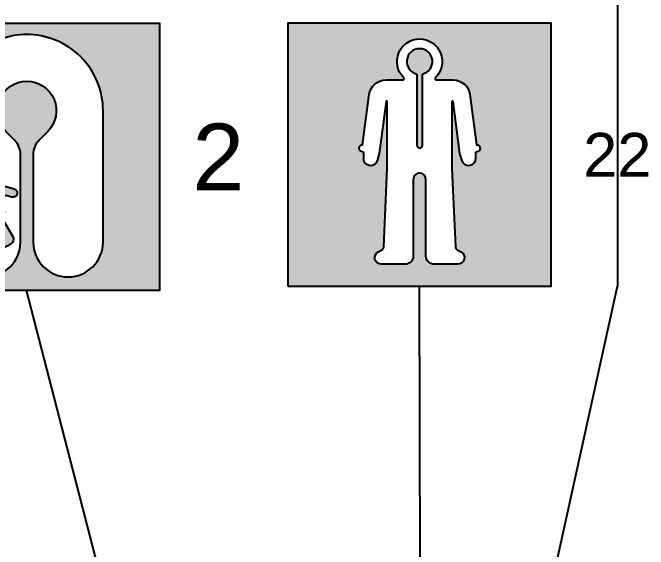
# Model space of a CAD drawing. Header units: millimetres. Extents: x 1084702 to 1166801, y 36632 to 124519.
# Drawn here: x 1112612 to 1115026, y 67189 to 69229 of the extents above; entities that cross this region are included whole.
import ezdxf
from ezdxf.enums import TextEntityAlignment as Align

# ---------------------------------------------------------------- set-up
doc = ezdxf.new("R2010")
doc.units = ezdxf.units.MM
doc.header["$LTSCALE"] = 250
doc.layers.get('0').update_dxf_attribs({"color": 255})
for name, color, linetype in [('%posline', 240, 'Continuous'), ('%symbol', 1, 'Continuous'), ('SAFECO3', 80, 'Continuous'), ('SAFECO7', 255, 'Continuous'), ('SAFETX1', 1, 'Continuous')]:
    doc.layers.add(name, color=color, linetype=linetype)
doc.styles.add('ROMANS', font='ROMANS.shx', dxfattribs={"height": 100})
doc.styles.add('SYMBOL TXT', font='arial.ttf')
doc.dimstyles.new('dott', dxfattribs={"dimscale": 100, "dimtxt": 150, "dimasz": 0.01, "dimexe": 0.5, "dimexo": 1, "dimgap": 1, "dimtad": 1, "dimdsep": 46, "dimtxsty": 'ROMANS', "dimcen": 1.5, "dimclrd": 1, "dimclre": 1, "dimclrt": 2, "dimazin": 2, "dimtfac": 1, "dimtmove": 2, "dimatfit": 3, "dimldrblk": 'DOT', "dimfxl": 1, "dimtvp": 100, "dimtolj": 1, "dimarcsym": 0})

# ---------------------------------------------------------------- blocks, each defined once
blk = doc.blocks.new('A.4.22_SYMB')
at = {"layer": 'SAFECO3'}
h = blk.add_hatch(color=256, dxfattribs=at)
h.dxf.hatch_style = 1
h.paths.add_polyline_path([(-600, 0), (600, 0), (600, 1200), (-600, 1200)])
edge = h.paths.add_edge_path(flags=16)
edge.add_arc((3.994500730186701e-09, 1025.563154069328), 102.9600000018763, -45.070620594803415, 90.00000000278283, ccw=False)
edge.add_arc((77.37507279785495, 947.9971066584403), 6.600000001790751, 134.9293794115795, 270.0000000064323)
edge.add_line((77.3750727985971, 941.3971066566592), (153.5950310281842, 941.3971066566592))
edge.add_arc((153.5950310282133, 864.8371066566615), 76.55999999999037, 7.499999999998522, 90.00000000002609, ccw=False)
edge.add_line((229.5000496149878, 874.8301919330261), (259.6658396439088, 645.6982682571943))
edge.add_arc((259.5060637641, 629.1968459784985), 16.50219577969458, -53.45161105265959, 89.44524796955221, ccw=False)
edge.add_line((269.3331455926163, 615.9397373840038), (254.1250654273899, 610.1698975328673))
edge.add_line((254.1250654273827, 610.1698975328472), (254.4597255333501, 584.9786763908887))
edge.add_arc((223.7033843882091, 580.9379563922703), 31.02063730396092, -163.08516418708996, 7.484564410227392, ccw=False)
edge.add_line((194.0247532292342, 571.9125039784703), (183.786477412199, 606.03673892601))
edge.add_line((183.786477412199, 606.0367389260209), (152.6536275634426, 842.5142112055419))
edge.add_arc((150.0362131294096, 842.1696220580488), 2.640000000013335, 7.500000000783778, 179.9999999988157)
edge.add_line((147.3962131293956, 842.169622058107), (147.3962131293665, 536.8015550062846))
edge.add_line((147.3962131293665, 536.8015550062846), (162.9709910589809, 180.0804928367124))
edge.add_arc((178.7959148888258, 180.7714239326306), 15.83999999998589, 182.5000000001745, 241.9973945946944)
edge.add_line((171.3588493630014, 166.7858722322271), (188.3086384413837, 157.7725208302545))
edge.add_arc((174.054262850128, 130.9668800712097), 30.35999999999006, -89.9999999999871, 61.997394594476475, ccw=False)
edge.add_line((174.054262850128, 100.6068800712237), (65.99999999913416, 100.6068800712237))
edge.add_arc((65.99999999914144, 137.5668800712156), 36.95999999999911, 180, 269.99999999998806, ccw=False)
edge.add_line((29.03999999913503, 137.5668800712156), (29.03999999913503, 487.3489887943088))
edge.add_arc((-4.292814992368221e-10, 487.3489887947217), 29.03999999956567, 359.9999999991925, 449.9999999991521)
edge.add_arc((-7.275957614183426e-12, 487.3489887942851), 29.04000000002269, 89.99999999998654, 179.9999999999462)
edge.add_line((-29.04000000000815, 487.3489887943142), (-29.04000000000815, 137.566880071221))
edge.add_arc((-66.00000000000728, 137.5668800712156), 36.95999999999997, -89.99999999997749, 0, ccw=False)
edge.add_line((-65.99999999999272, 100.6068800712237), (-174.0542628510011, 100.6068800712237))
edge.add_arc((-174.0542628509938, 130.9668800712097), 30.35999999999148, 118.0026054055121, 269.99999999997425, ccw=False)
edge.add_line((-188.3086384422422, 157.7725208302581), (-171.3588493638745, 166.7858722322308))
edge.add_arc((-178.7959148896989, 180.7714239326306), 15.83999999999637, 298.0026054053056, 357.4999999998255)
edge.add_line((-162.970991059854, 180.0804928367143), (-147.3962131302396, 536.8015550062864))
edge.add_line((-147.3962131302396, 536.8015550062846), (-147.3962131302687, 842.169622058107))
edge.add_arc((-150.0362131302827, 842.1696220580488), 2.64000000001431, 1.184322906836722e-09, 172.4999999992162)
edge.add_line((-152.6536275643157, 842.5142112055328), (-183.7864774130721, 606.0367389260118))
edge.add_line((-183.7864774130721, 606.0367389260209), (-194.0247532301073, 571.9125039784813))
edge.add_arc((-223.7033843890822, 580.9379563922703), 31.02063730396112, 172.5154355897725, 343.08516418709, ccw=False)
edge.add_line((-254.4597255342233, 584.9786763908924), (-254.1250654282558, 610.1698975328509))
edge.add_line((-254.1250654282558, 610.1698975328472), (-269.3331455934822, 615.9397373839838))
edge.add_arc((-259.5060637649731, 629.1968459784985), 16.50219577968123, 90.5547520304479, 233.4516110526597, ccw=False)
edge.add_line((-259.665839644782, 645.6982682571979), (-229.5000496158464, 874.8301919330297))
edge.add_arc((-153.5950310290791, 864.8371066566615), 76.55999999998814, 89.99999999997891, 172.5000000000008, ccw=False)
edge.add_line((-153.59503102905, 941.3971066566592), (-77.37507279946294, 941.3971066566592))
edge.add_arc((-77.3750727987208, 947.9971066584403), 6.600000001781152, 269.9999999935084, 405.0706205883786)
edge.add_arc((-5.427864380180836e-09, 1025.563154069576), 102.9600000016442, 89.99999999753982, 225.0706205951283, ccw=False)
h = blk.add_hatch(color=256, dxfattribs=at)
h.dxf.hatch_style = 1
edge = h.paths.add_edge_path()
edge.add_line((-12.53999999997905, 968.5181079742615), (-12.54000000001543, 643.640987540814))
edge.add_arc((-7.275957614183426e-12, 643.6409875408135), 12.54000000000815, 180, 360)
edge.add_line((12.54000000000087, 643.6409875408135), (12.54000000001543, 968.5181079744793))
edge.add_arc((-4.802132025361061e-10, 1025.563154069343), 58.40709617826157, 282.397924000715, 617.6020760002823)
at = {"layer": 'SAFECO7', "lineweight": -3}
blk.add_lwpolyline([(-600, 0), (600, 0), (600, 1200), (-600, 1200)], close=True, dxfattribs=at)
at = {"layer": 'SAFECO7'}
for points in [[(-1.011358108371496e-09, 1128.523154071212, -0.668624443439844), (72.7139238327727, 952.6697601175401, 0.6686244434223756), (77.3750727985971, 941.3971066566592), (153.5950310281769, 941.3971066566592, -0.3763733489131781), (229.5000496149878, 874.8301919330261), (259.6658396439088, 645.6982682571979, -0.7192139397847099), (269.3331455926163, 615.9397373840038), (254.1250654273827, 610.1698975328472), (254.4597255333501, 584.9786763908924, -0.9209148608570943), (194.0247532292342, 571.9125039784703), (183.786477412199, 606.0367389260209), (152.6536275634426, 842.5142112055328, 0.9366022079736813), (147.3962131293956, 842.169622058107), (147.3962131293665, 536.8015550062846), (162.9709910589809, 180.0804928367143, 0.2656000868021967), (171.3588493630014, 166.7858722322271), (188.3086384413837, 157.7725208302581, -0.7812673191955951), (174.054262850128, 100.6068800712237), (65.99999999913416, 100.6068800712237, -0.4142135623729762), (29.03999999913503, 137.5668800712156), (29.03999999913503, 487.3489887943142, 0.4142135623730951), (0, 516.3889887942933, 0.4142135623730951), (-29.04000000000815, 487.3489887943142), (-29.04000000000815, 137.5668800712156, -0.4142135623729762), (-65.99999999999272, 100.6068800712237), (-174.0542628510011, 100.6068800712237, -0.7812673191955951), (-188.3086384422422, 157.7725208302581), (-171.3588493638745, 166.7858722322271, 0.2656000868021967), (-162.970991059854, 180.0804928367143), (-147.3962131302396, 536.8015550062846), (-147.3962131302687, 842.169622058107, 0.9366022079736813), (-152.6536275643157, 842.5142112055328), (-183.7864774130721, 606.0367389260209), (-194.0247532301073, 571.9125039784703, -0.9209148608570943), (-254.4597255342233, 584.9786763908924), (-254.1250654282558, 610.1698975328472), (-269.3331455934895, 615.9397373840038, -0.7192139397847099), (-259.665839644782, 645.6982682571979), (-229.5000496158464, 874.8301919330261, -0.3763733489131781), (-153.59503102905, 941.3971066566592), (-77.37507279947022, 941.3971066566592, 0.6686244434223756), (-72.71392383363127, 952.6697601175401, -0.668624443439844)], [(-12.53999999997905, 968.5181079742615), (-12.54000000001543, 643.6409875408135, 1), (12.54000000000087, 643.6409875408135), (12.54000000001543, 968.5181079744798, 9.206709910147755)]]:
    blk.add_lwpolyline(points, format="xyb", close=True, dxfattribs=at)
at = {"layer": 'SAFETX1', "style": 'SYMBOL TXT'}
blk.add_attdef('NUMBER', text='', height=200, dxfattribs=at).set_placement((745.6670587044209, 600), align=Align.MIDDLE_LEFT)
blk = doc.blocks.new('_Dot')
at = {"color": 0, "linetype": 'ByBlock', "lineweight": -2}
blk.add_line((-0.5, 0), (-1, 0), dxfattribs=at)
at = {"color": 0, "linetype": 'ByBlock', "const_width": 0.5}
blk.add_lwpolyline([(-0.25, 0, 1), (0.25, 0, 1)], format="xyb", close=True, dxfattribs=at)
blk = doc.blocks.new('A.4.11_SYMB')
at = {"layer": 'SAFECO3'}
h = blk.add_hatch(color=256, dxfattribs=at)
h.dxf.hatch_style = 1
h.paths.add_polyline_path([(600, 1200), (-600, 1200), (-600, 0), (600, 0)])
h.paths.add_polyline_path([(-341.2073374582615, 807.6885053118021, -0.4174108752470291), (5.182629516275483, 1150.321894926106, -0.4110234618112777), (344.1001816150747, 807.6885053118021), (344.100181615082, 217.0500908075628, -1), (29.99999999998545, 217.0500908075628), (29.99999999998545, 611.3621167832462, -0.1989123673795548), (56.36038969317451, 675.0017270899989), (95.2467949967031, 713.888132393593, 0.6681786379191558), (1.446422078406613, 940.3422648484702, 0.668178637919156), (-92.35395083988988, 713.888132393593), (-53.46754553636129, 675.0017270899989, -0.1989123673795551), (-27.10715584317222, 611.3621167832462), (-27.10715584317222, 217.0500908075628, -1), (-341.2073374582687, 217.0500908075628)], flags=16)
h.paths.add_polyline_path([(-297.6257307601772, 457.0102665245213), (-229.3088966646901, 475.3157070498855, -1), (-219.2149539056918, 437.6445998245763), (-287.5317880011862, 419.3391592992411, -1)], flags=0)
h.paths.add_polyline_path([(-252.779760776255, 357.7641663296963), (-185.2297792810496, 474.7641663296963, -0.5773502691895648), (-168.3422839072737, 474.7641663296963), (-100.7923024120755, 357.7641663296963, -0.5773502691896478), (-109.2360500989671, 343.1391663297109), (-244.3360130893634, 343.1391663297109, -0.5773502691896767)], flags=0)
h.paths.add_polyline_path([(-290.3586662121306, 268.8500812494603), (-288.0097938217077, 267.4939591425646, 0.4142135623717842), (-274.6910461348671, 271.0627068294707), (-243.4160943330135, 325.2325123545161, -1), (-201.1973558984973, 300.8575123544724), (-249.5348077003582, 217.1345899253502, -0.4142135623729893), (-282.8316769175653, 208.2127207081212), (-314.7336662120215, 226.6313428149588, -1)], flags=0)
h.paths.add_polyline_path([(-223.1098813717472, 552.0813963537221, -1), (-130.4621818165833, 552.0813963537221, -1)], flags=0)
h.paths.add_polyline_path([(-124.2631665236113, 475.3157070498855), (-55.94633242812415, 457.0102665245649, -1), (-66.04027518712974, 419.3391592992411), (-134.3571092826096, 437.6445998245763, -1)], flags=0)
h.paths.add_polyline_path([(-110.1559688553389, 325.2325123545015), (-61.81851705351437, 241.5095899253065, -0.4142135623730569), (-70.7403862707506, 208.2127207081066), (-102.6423755651922, 189.7940986012691, -1), (-127.0173755650467, 232.0128370358143), (-124.6685031749585, 233.3689591424918, 0.4142135623751298), (-121.0997554879941, 246.6877068294125), (-152.3747072898404, 300.8575123544724, -1)], flags=0)
h.paths.add_polyline_path([(-168.3422839072737, 474.7641663296963, 0.5773502691895648), (-185.2297792810496, 474.7641663296963), (-252.779760776255, 357.7641663296963, 0.5773502691896651), (-244.3360130893634, 343.1391663297109), (-109.2360500989671, 343.1391663297109, 0.5773502691896498), (-100.7923024120755, 357.7641663296963)], flags=0)
h = blk.add_hatch(color=256, dxfattribs=at)
h.dxf.hatch_style = 1
h.paths.add_polyline_path([(-168.3422839072737, 474.7641663296963, 0.5773502691895637), (-185.2297792810496, 474.7641663296963), (-252.779760776255, 357.7641663296963, 0.5773502691896647), (-244.3360130893634, 343.1391663297109), (-109.2360500989671, 343.1391663297109, 0.5773502691896493), (-100.7923024120755, 357.7641663296963)])
h.paths.add_polyline_path([(-223.1098813717472, 552.0813963537221, 1), (-130.4621818165833, 552.0813963537221, 1)])
h.paths.add_polyline_path([(-55.94633242812415, 457.0102665245649), (-124.2631665236113, 475.3157070498855, 1), (-134.3571092826096, 437.6445998245763), (-66.04027518712974, 419.3391592992411, 1)])
h.paths.add_polyline_path([(-229.3088966646901, 475.3157070498855), (-297.6257307601772, 457.0102665245213, 1), (-287.5317880011862, 419.3391592992411), (-219.2149539056918, 437.6445998245763, 1)])
h.paths.add_polyline_path([(-201.1973558985046, 300.8575123544724, 1), (-243.4160943330207, 325.2325123545015), (-274.6910461348671, 271.0627068294707, -0.4142135623717861), (-288.0097938217077, 267.4939591425646), (-290.3586662121306, 268.8500812494603, 1), (-314.7336662120651, 226.6313428149733), (-282.8316769175653, 208.2127207081212, 0.4142135623729896), (-249.5348077003582, 217.1345899253502)])
h.paths.add_polyline_path([(-61.81851705351437, 241.5095899253065, -0.4142135623730565), (-70.7403862707506, 208.2127207081066), (-102.6423755651922, 189.7940986012691, -1), (-127.0173755650467, 232.0128370358143), (-124.6685031749585, 233.3689591424918, 0.4142135623751286), (-121.0997554879941, 246.6877068294125), (-152.3747072898404, 300.8575123544724, -1), (-110.1559688553461, 325.2325123545015)])
at = {"layer": 'SAFECO7', "lineweight": -3}
blk.add_lwpolyline([(-600, 0), (600, 0), (600, 1200), (-600, 1200)], close=True, dxfattribs=at)
at = {"layer": 'SAFECO7'}
blk.add_lwpolyline([(5.182629516275483, 1150.321894926106, 0.4174108752470279), (-341.2073374582615, 807.6885053118167), (-341.2073374582687, 217.0500908075628, 1.000000000000011), (-27.10715584317222, 217.0500908075628), (-27.10715584317222, 611.3621167832462, 0.1989123673795605), (-53.46754553636129, 675.0017270899989), (-92.3539508398535, 713.8881323935493, -0.6681786379192989), (1.446422078406613, 940.3422648484702, -0.6681786379192989), (95.24679499666672, 713.8881323935493), (56.36038969317451, 675.0017270899989, 0.1989123673795605), (29.99999999998545, 611.3621167832462), (29.99999999998545, 217.0500908075628, 1.000000000000011), (344.100181615082, 217.0500908075628), (344.1001816150747, 807.6885053118167, 0.4174108752470279), (-2.289785359462257, 1150.321894926106, 0.4174108752470279)], format="xyb", dxfattribs=at)
for points in [[(-229.3088966646901, 475.3157070498855), (-297.6257307601772, 457.0102665245649, 0.9999999999999262), (-287.5317880011862, 419.3391592992411), (-219.2149539056918, 437.6445998245763, 1.000000000000074)], [(-185.2297792810496, 474.7641663296963), (-252.779760776255, 357.7641663296963, 0.5773502691896415), (-244.3360130893634, 343.1391663297109), (-109.2360500989671, 343.1391663297109, 0.5773502691896415), (-100.7923024120755, 357.7641663296963), (-168.3422839072737, 474.7641663296963, 0.5773502691895823)], [(-124.2631665236113, 475.3157070498855), (-55.94633242812415, 457.0102665245649, -0.9999999999999262), (-66.04027518712974, 419.3391592992411), (-134.3571092826096, 437.6445998245763, -1.000000000000074)], [(-314.7336662120215, 226.6313428149588, -0.9999999999998943), (-290.3586662120433, 268.8500812493876), (-288.0097938217295, 267.4939591425646, 0.4142135623729322), (-274.6910461348598, 271.0627068294853), (-243.4160943330207, 325.2325123545015, -0.9999999999998331), (-201.1973558984901, 300.8575123545015), (-249.5348077003437, 217.1345899253647, -0.4142135623730414), (-282.8316769175508, 208.2127207081066)], [(-102.6423755651849, 189.7940986012691, -0.9999999999998943), (-127.0173755651995, 232.0128370357124), (-124.6685031748711, 233.36895914255, 0.4142135623729322), (-121.0997554880087, 246.6877068294561), (-152.3747072898404, 300.8575123544724, -0.9999999999998331), (-110.1559688553461, 325.2325123545015), (-61.81851705352892, 241.5095899253502, -0.4142135623730414), (-70.7403862707215, 208.2127207081212)]]:
    blk.add_lwpolyline(points, format="xyb", close=True, dxfattribs=at)
blk.add_circle((-176.7860315941653, 552.0813963537221), 46.32384977757992, dxfattribs=at)
blk.add_arc((1.446422078406613, 807.6885053118167), 342.6537595366611, 89.37524934819893, 90, dxfattribs=at)
at = {"layer": 'SAFETX1', "style": 'SYMBOL TXT'}
blk.add_attdef('NUMBER', text='', height=200, dxfattribs=at).set_placement((745.6670587044209, 600), align=Align.MIDDLE_LEFT)

msp = doc.modelspace()

# ---------------------------------------------------------------- linework, layer by layer
at = {"layer": '%posline', "linetype": 'ByBlock'}
msp.add_lwpolyline([(1114908.459316849, 69850.43285421142), (1114908.45931685, 68189.21165724157)], dxfattribs=at)

# ---------------------------------------------------------------- block references
at = {"layer": '%symbol'}
ref = msp.add_blockref('A.4.11_SYMB', (1112663.927715197, 68174.11166293855), dxfattribs=dict(at, xscale=0.8450639154936, yscale=0.8450639154936, zscale=0.8450639154936))
ref.add_attrib('NUMBER', '2', dxfattribs={"layer": 'SAFETX1', "height": 253.5192, "style": 'SYMBOL TXT'}).set_placement((1113294.06403948, 68681.15001223474), align=Align.MIDDLE_LEFT)
at = {"layer": '%symbol', "xscale": 0.8333333333329453, "yscale": 0.8333333333329453, "zscale": 0.8333333333329453}
msp.add_blockref('A.4.22_SYMB', (1114157.14332052, 68189.21165724157), dxfattribs=at).add_auto_attribs({'NUMBER': '22'})

# ---------------------------------------------------------------- leaders
at = {"layer": '%posline', "linetype": 'ByBlock'}
for points in [[(1113968.886904842, 62801.63873198115), (1112022.918809804, 68189.21165724145)], [(1114164.727673647, 63066.00500197825), (1114157.14332052, 68189.21165724145)], [(1114347.598383238, 65639.69151016604), (1114908.45931685, 68189.21165724157)], [(1113994.176419736, 63033.85837218956), (1112663.927715197, 68174.11166293855)]]:
    msp.add_leader(points, dimstyle='dott', override={"dimasz": 2, "dimgap": 1, "dimtad": 0, "dimclrd": 256}, dxfattribs=at)

doc.saveas('drawing.dxf')
